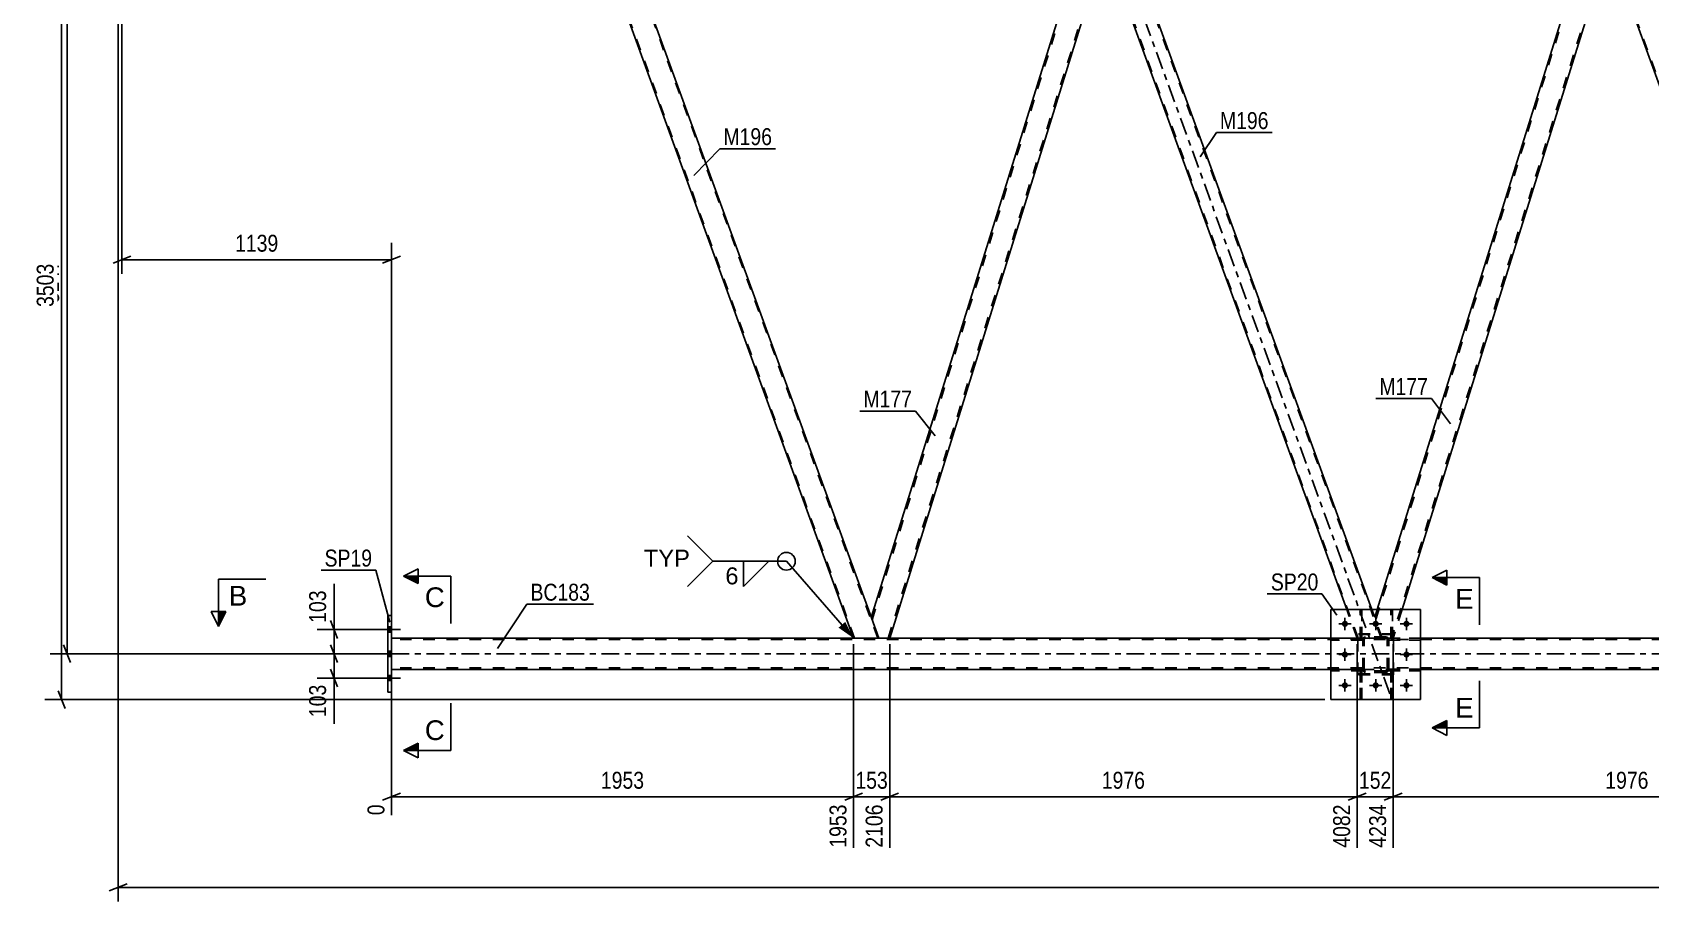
# Model space of a CAD drawing. Header units: millimetres. Extents: x 0 to 1772, y 0 to 560.
# Drawn here: x 1035.1 to 1308.7, y 259 to 406 of the extents above; entities that cross this region are included whole.
import ezdxf

# ---------------------------------------------------------------- set-up
doc = ezdxf.new("R2010")
doc.units = ezdxf.units.MM
doc.linetypes.add('DXK_LINE_DOT2', pattern=[3.9198, 1.9599, -1.9599])
doc.linetypes.add('DXK_LINE_DOT3', pattern=[5.9187, 2.979, -0.9799, 0.9799, -0.9799])
doc.styles.add('Arial', font='ARIAL.TTF', dxfattribs={"height": 0.2})
doc.styles.add('Arial Narrow', font='ARIALN.TTF', dxfattribs={"height": 0.2})

# ---------------------------------------------------------------- blocks, each defined once
blk = doc.blocks.new('Part-814276686-3594 - 3518')
at = {"color": 7, "linetype": 'DXK_LINE_DOT2'}
for p, q in [((1259.99, 303.58), (1254.59, 303.58)), ((1254.59, 303.58), (1254.59, 303.26)), ((1259.99, 303.26), (1254.59, 303.26)), ((1259.39, 303.26), (1259.39, 303.58)), ((1259.99, 303.26), (1259.99, 303.58))]:
    blk.add_line(p, q, dxfattribs=at)
blk = doc.blocks.new('Part-814276686-3625 - 3518')
at = {"color": 7, "linetype": 'DXK_LINE_DOT2'}
for p, q in [((1260.28, 303.78), (1260.47, 303.82)), ((1260.47, 303.82), (1260.28, 303.78)), ((1263.91, 303.82), (1260.47, 303.82)), ((1263.91, 303.82), (1264.09, 303.78)), ((1264.09, 303.78), (1263.91, 303.82)), ((1259.99, 303.34), (1260.02, 303.52)), ((1260.02, 303.52), (1259.99, 303.34)), ((1259.99, 298.3), (1259.99, 303.34)), ((1260.23, 303.34), (1260.25, 303.43)), ((1260.23, 298.3), (1260.23, 303.34)), ((1260.25, 303.43), (1260.3, 303.51)), ((1260.3, 303.51), (1260.38, 303.56)), ((1260.38, 303.56), (1260.47, 303.58)), ((1260.47, 303.58), (1263.91, 303.58)), ((1263.91, 303.58), (1264, 303.56)), ((1264, 303.56), (1264.08, 303.51)), ((1264.08, 303.51), (1264.13, 303.43)), ((1264.13, 303.43), (1264.15, 303.34)), ((1264.15, 298.3), (1264.15, 303.34)), ((1264.35, 303.52), (1264.39, 303.34)), ((1264.39, 303.34), (1264.35, 303.52)), ((1264.39, 298.3), (1264.39, 303.34)), ((1260.02, 298.11), (1259.99, 298.3)), ((1259.99, 298.3), (1260.02, 298.11)), ((1260.25, 298.2), (1260.23, 298.3)), ((1264.15, 298.3), (1264.13, 298.2)), ((1264.39, 298.3), (1264.35, 298.11)), ((1264.35, 298.11), (1264.39, 298.3)), ((1260.3, 298.13), (1260.25, 298.2)), ((1260.47, 297.82), (1260.28, 297.85)), ((1260.28, 297.85), (1260.47, 297.82)), ((1260.38, 298.07), (1260.3, 298.13)), ((1260.47, 298.06), (1260.38, 298.07)), ((1263.91, 298.06), (1260.47, 298.06)), ((1263.91, 297.82), (1260.47, 297.82)), ((1264, 298.07), (1263.91, 298.06)), ((1264.09, 297.85), (1263.91, 297.82)), ((1263.91, 297.82), (1264.09, 297.85)), ((1264.08, 298.13), (1264, 298.07)), ((1264.13, 298.2), (1264.08, 298.13))]:
    blk.add_line(p, q, dxfattribs=at)
at = {"color": 7, "linetype": 'DXK_LINE_DOT3'}
blk.add_line((1262.19, 300.82), (1262.19, 300.82), dxfattribs=at)
at = {"color": 7, "linetype": 'DXK_LINE_DOT2'}
for centre, start, end in [((1260.47, 303.34), 112.5, 157.5), ((1260.47, 303.34), 112.5, 157.5), ((1263.91, 303.34), 22.5, 67.5), ((1263.91, 303.34), 22.5, 67.5), ((1260.47, 298.3), 202.5, 247.5), ((1260.47, 298.3), 202.5, 247.5), ((1263.91, 298.3), 292.5, 337.5), ((1263.91, 298.3), 292.5, 337.5)]:
    blk.add_arc(centre, 0.48, start, end, dxfattribs=at)
blk = doc.blocks.new('Bolt-814276686-3554 - 3518')
at = {"color": 1, "linetype": 'Continuous'}
for p, q in [((1256.99, 307.06), (1256.99, 306.36)), ((1262.19, 307.06), (1262.19, 306.36)), ((1267.39, 307.06), (1267.39, 306.36)), ((1255.95, 306.02), (1256.64, 306.02)), ((1256.99, 304.98), (1256.99, 305.67)), ((1258.03, 306.02), (1257.34, 306.02)), ((1261.15, 306.02), (1261.84, 306.02)), ((1262.19, 304.98), (1262.19, 305.67)), ((1263.23, 306.02), (1262.54, 306.02)), ((1266.35, 306.02), (1267.04, 306.02)), ((1267.39, 304.98), (1267.39, 305.67)), ((1268.43, 306.02), (1267.74, 306.02)), ((1256.99, 301.86), (1256.99, 301.16)), ((1267.39, 301.86), (1267.39, 301.16)), ((1255.95, 300.82), (1256.64, 300.82)), ((1256.99, 299.78), (1256.99, 300.47)), ((1258.03, 300.82), (1257.34, 300.82)), ((1266.35, 300.82), (1267.04, 300.82)), ((1267.39, 299.78), (1267.39, 300.47)), ((1268.43, 300.82), (1267.74, 300.82)), ((1255.95, 295.62), (1256.64, 295.62)), ((1256.99, 296.66), (1256.99, 295.96)), ((1258.03, 295.62), (1257.34, 295.62)), ((1261.15, 295.62), (1261.84, 295.62)), ((1262.19, 296.66), (1262.19, 295.96)), ((1263.23, 295.62), (1262.54, 295.62)), ((1266.35, 295.62), (1267.04, 295.62)), ((1267.39, 296.66), (1267.39, 295.96)), ((1268.43, 295.62), (1267.74, 295.62)), ((1256.99, 294.58), (1256.99, 295.27)), ((1262.19, 294.58), (1262.19, 295.27)), ((1267.39, 294.58), (1267.39, 295.27))]:
    blk.add_line(p, q, dxfattribs=at)
blk = doc.blocks.new('Bolt-814276686-3557 - 3518')
at = {"linetype": 'Continuous'}
for points in [[(1095.79, 304.62), (1095.79, 305.5), (1095.15, 305.5), (1095.15, 304.62)], [(1095.79, 304.62), (1095.79, 305.5), (1095.15, 305.5), (1095.15, 304.62)], [(1095.79, 304.62), (1095.79, 305.5), (1095.15, 305.5), (1095.15, 304.62)], [(1095.79, 300.52), (1095.79, 301.4), (1095.15, 301.4), (1095.15, 300.52)], [(1095.79, 300.52), (1095.79, 301.4), (1095.15, 301.4), (1095.15, 300.52)], [(1095.79, 296.42), (1095.79, 297.3), (1095.15, 297.3), (1095.15, 296.42)], [(1095.79, 296.42), (1095.79, 297.3), (1095.15, 297.3), (1095.15, 296.42)], [(1095.79, 296.42), (1095.79, 297.3), (1095.15, 297.3), (1095.15, 296.42)]]:
    blk.add_hatch(color=1, dxfattribs=at).paths.add_polyline_path(points)
at = {"color": 1, "linetype": 'Continuous'}
for p, q in [((1093.99, 305.06), (1097.31, 305.06)), ((1093.99, 305.06), (1097.31, 305.06)), ((1093.99, 305.06), (1097.31, 305.06)), ((1095.15, 305.5), (1095.79, 305.5)), ((1095.15, 305.5), (1095.79, 305.5)), ((1095.15, 305.5), (1095.79, 305.5)), ((1095.15, 304.62), (1095.79, 304.62)), ((1095.15, 304.62), (1095.79, 304.62)), ((1095.15, 304.62), (1095.79, 304.62)), ((1095.15, 301.4), (1095.79, 301.4)), ((1095.15, 301.4), (1095.79, 301.4)), ((1093.99, 300.96), (1097.31, 300.96)), ((1093.99, 300.96), (1097.31, 300.96)), ((1095.15, 300.52), (1095.79, 300.52)), ((1095.15, 300.52), (1095.79, 300.52)), ((1093.99, 296.86), (1097.31, 296.86)), ((1093.99, 296.86), (1097.31, 296.86)), ((1093.99, 296.86), (1097.31, 296.86)), ((1095.15, 297.3), (1095.79, 297.3)), ((1095.15, 297.3), (1095.79, 297.3)), ((1095.15, 297.3), (1095.79, 297.3)), ((1095.15, 296.42), (1095.79, 296.42)), ((1095.15, 296.42), (1095.79, 296.42)), ((1095.15, 296.42), (1095.79, 296.42))]:
    blk.add_line(p, q, dxfattribs=at)
blk = doc.blocks.new('Part-814276686-3626 - 3518')
at = {"color": 7, "linetype": 'DXK_LINE_DOT2'}
for p, q in [((1254.59, 308.42), (1269.79, 308.42)), ((1254.59, 308.42), (1254.59, 293.22)), ((1269.79, 308.42), (1269.79, 293.22)), ((1254.59, 293.22), (1269.79, 293.22))]:
    blk.add_line(p, q, dxfattribs=at)
blk = doc.blocks.new('Part-814276686-3624 - 3518')
at = {"color": 7, "linetype": 'DXK_LINE_DOT2'}
for p, q in [((1264.74, 303.57), (1264.74, 308.42)), ((1264.74, 308.42), (1265.06, 308.42)), ((1265.06, 308.42), (1265.06, 303.57)), ((1264.74, 304.17), (1265.06, 304.17)), ((1265.06, 303.57), (1264.74, 303.57))]:
    blk.add_line(p, q, dxfattribs=at)
blk = doc.blocks.new('Part-814276686-3577 - 3518')
at = {"color": 2, "linetype": 'Continuous'}
for p, q in [((1259.54, 308.42), (1259.54, 308.42)), ((1259.86, 308.42), (1259.54, 308.42)), ((1259.86, 308.42), (1259.86, 308.42))]:
    blk.add_line(p, q, dxfattribs=at)
at = {"color": 7, "linetype": 'DXK_LINE_DOT2'}
for p, q in [((1259.54, 303.57), (1259.54, 308.42)), ((1259.86, 303.57), (1259.86, 308.42)), ((1259.54, 304.17), (1259.86, 304.17)), ((1259.86, 303.57), (1259.54, 303.57))]:
    blk.add_line(p, q, dxfattribs=at)
blk = doc.blocks.new('Part-814276686-3580 - 3518')
at = {"color": 7, "linetype": 'DXK_LINE_DOT2'}
for p, q in [((1265.06, 298.05), (1264.74, 298.05)), ((1264.74, 298.05), (1264.74, 293.22)), ((1264.74, 297.45), (1265.06, 297.45)), ((1265.06, 293.22), (1265.06, 298.05)), ((1264.74, 293.22), (1265.06, 293.22))]:
    blk.add_line(p, q, dxfattribs=at)
blk = doc.blocks.new('Part-814276686-3635 - 3518')
at = {"color": 7, "linetype": 'DXK_LINE_DOT2'}
for p, q in [((1259.86, 298.05), (1259.54, 298.05)), ((1259.54, 298.05), (1259.54, 293.22)), ((1259.54, 297.45), (1259.86, 297.45)), ((1259.86, 293.22), (1259.86, 298.05)), ((1259.54, 293.22), (1259.86, 293.22))]:
    blk.add_line(p, q, dxfattribs=at)
blk = doc.blocks.new('Part-814276686-3591 - 3518')
at = {"color": 7, "linetype": 'DXK_LINE_DOT2'}
for p, q in [((1259.99, 298.38), (1254.59, 298.38)), ((1254.59, 298.38), (1254.59, 298.06)), ((1259.39, 298.06), (1259.39, 298.38)), ((1259.99, 298.06), (1259.99, 298.38)), ((1259.99, 298.06), (1254.59, 298.06))]:
    blk.add_line(p, q, dxfattribs=at)
blk = doc.blocks.new('Part-814276686-3595 - 3518')
at = {"color": 7, "linetype": 'DXK_LINE_DOT2'}
for p, q in [((1260.28, 303.78), (1260.47, 303.82)), ((1260.47, 303.82), (1260.28, 303.78)), ((1263.91, 303.82), (1260.47, 303.82)), ((1263.91, 303.82), (1264.09, 303.78)), ((1264.09, 303.78), (1263.91, 303.82)), ((1259.99, 303.34), (1260.02, 303.52)), ((1260.02, 303.52), (1259.99, 303.34)), ((1259.99, 298.3), (1259.99, 303.34)), ((1260.23, 303.34), (1260.25, 303.43)), ((1260.23, 298.3), (1260.23, 303.34)), ((1260.25, 303.43), (1260.3, 303.51)), ((1260.3, 303.51), (1260.38, 303.56)), ((1260.38, 303.56), (1260.47, 303.58)), ((1260.47, 303.58), (1263.91, 303.58)), ((1263.91, 303.58), (1264, 303.56)), ((1264, 303.56), (1264.08, 303.51)), ((1264.08, 303.51), (1264.13, 303.43)), ((1264.13, 303.43), (1264.15, 303.34)), ((1264.15, 298.3), (1264.15, 303.34)), ((1264.35, 303.52), (1264.39, 303.34)), ((1264.39, 303.34), (1264.35, 303.52)), ((1264.39, 298.3), (1264.39, 303.34)), ((1260.02, 298.11), (1259.99, 298.3)), ((1259.99, 298.3), (1260.02, 298.11)), ((1260.25, 298.2), (1260.23, 298.3)), ((1264.15, 298.3), (1264.13, 298.2)), ((1264.39, 298.3), (1264.35, 298.11)), ((1264.35, 298.11), (1264.39, 298.3)), ((1260.3, 298.13), (1260.25, 298.2)), ((1260.47, 297.82), (1260.28, 297.85)), ((1260.28, 297.85), (1260.47, 297.82)), ((1260.38, 298.07), (1260.3, 298.13)), ((1260.47, 298.06), (1260.38, 298.07)), ((1263.91, 298.06), (1260.47, 298.06)), ((1263.91, 297.82), (1260.47, 297.82)), ((1264, 298.07), (1263.91, 298.06)), ((1264.09, 297.85), (1263.91, 297.82)), ((1263.91, 297.82), (1264.09, 297.85)), ((1264.08, 298.13), (1264, 298.07)), ((1264.13, 298.2), (1264.08, 298.13))]:
    blk.add_line(p, q, dxfattribs=at)
at = {"color": 7, "linetype": 'DXK_LINE_DOT3'}
blk.add_line((1262.19, 300.82), (1262.19, 300.82), dxfattribs=at)
at = {"color": 7, "linetype": 'DXK_LINE_DOT2'}
for centre, start, end in [((1260.47, 303.34), 112.5, 157.5), ((1260.47, 303.34), 112.5, 157.5), ((1263.91, 303.34), 22.5, 67.5), ((1263.91, 303.34), 22.5, 67.5), ((1260.47, 298.3), 202.5, 247.5), ((1260.47, 298.3), 202.5, 247.5), ((1263.91, 298.3), 292.5, 337.5), ((1263.91, 298.3), 292.5, 337.5)]:
    blk.add_arc(centre, 0.48, start, end, dxfattribs=at)
blk = doc.blocks.new('Part-814276686-3631 - 3518')
at = {"color": 2, "linetype": 'Continuous'}
for p, q in [((1269.79, 308.42), (1254.59, 308.42)), ((1254.59, 293.22), (1254.59, 308.42)), ((1269.79, 293.22), (1269.79, 308.42)), ((1269.79, 293.22), (1254.59, 293.22))]:
    blk.add_line(p, q, dxfattribs=at)
blk = doc.blocks.new('Part-814276686-3644 - 3518')
at = {"color": 2, "linetype": 'Continuous'}
for p, q in [((1264.74, 308.42), (1264.74, 308.42)), ((1265.06, 308.42), (1264.74, 308.42)), ((1265.06, 308.42), (1265.06, 308.42))]:
    blk.add_line(p, q, dxfattribs=at)
at = {"color": 7, "linetype": 'DXK_LINE_DOT2'}
for p, q in [((1264.74, 303.57), (1264.74, 308.42)), ((1265.06, 303.57), (1265.06, 308.42)), ((1264.74, 304.17), (1265.06, 304.17)), ((1265.06, 303.57), (1264.74, 303.57))]:
    blk.add_line(p, q, dxfattribs=at)
blk = doc.blocks.new('Part-814276686-3647 - 3518')
at = {"color": 7, "linetype": 'DXK_LINE_DOT2'}
for p, q in [((1259.99, 298.38), (1254.59, 298.38)), ((1254.59, 298.06), (1254.59, 298.38)), ((1259.39, 298.06), (1259.39, 298.38)), ((1259.99, 298.38), (1259.99, 298.06)), ((1259.99, 298.06), (1254.59, 298.06))]:
    blk.add_line(p, q, dxfattribs=at)
blk = doc.blocks.new('Part-814276686-3650 - 3518')
at = {"color": 7, "linetype": 'DXK_LINE_DOT2'}
for p, q in [((1259.99, 303.58), (1254.59, 303.58)), ((1254.59, 303.26), (1254.59, 303.58)), ((1259.99, 303.26), (1254.59, 303.26)), ((1259.39, 303.26), (1259.39, 303.58)), ((1259.99, 303.58), (1259.99, 303.26))]:
    blk.add_line(p, q, dxfattribs=at)
blk = doc.blocks.new('Part-814276686-3653 - 3518')
at = {"color": 7, "linetype": 'DXK_LINE_DOT2'}
for p, q in [((1264.39, 298.06), (1264.39, 298.38)), ((1264.39, 298.38), (1269.79, 298.38)), ((1264.99, 298.06), (1264.99, 298.38)), ((1269.79, 298.38), (1269.79, 298.06)), ((1269.79, 298.06), (1264.39, 298.06))]:
    blk.add_line(p, q, dxfattribs=at)
blk = doc.blocks.new('Part-814276686-3665 - 3518')
at = {"color": 7, "linetype": 'DXK_LINE_DOT2'}
for p, q in [((1269.79, 298.38), (1264.39, 298.38)), ((1264.39, 298.38), (1264.39, 298.06)), ((1264.99, 298.06), (1264.99, 298.38)), ((1269.79, 298.06), (1269.79, 298.38)), ((1264.39, 298.06), (1269.79, 298.06))]:
    blk.add_line(p, q, dxfattribs=at)
blk = doc.blocks.new('Part-814276686-3668 - 3518')
at = {"color": 7, "linetype": 'DXK_LINE_DOT2'}
for p, q in [((1269.79, 303.58), (1264.39, 303.58)), ((1264.39, 303.58), (1264.39, 303.26)), ((1264.39, 303.26), (1269.79, 303.26)), ((1264.99, 303.26), (1264.99, 303.58)), ((1269.79, 303.26), (1269.79, 303.58))]:
    blk.add_line(p, q, dxfattribs=at)
blk = doc.blocks.new('Part-814276686-3674 - 3518')
at = {"color": 7, "linetype": 'DXK_LINE_DOT2'}
for p, q in [((1264.39, 303.26), (1264.39, 303.58)), ((1264.39, 303.58), (1269.79, 303.58)), ((1269.79, 303.26), (1264.39, 303.26)), ((1264.99, 303.26), (1264.99, 303.58)), ((1269.79, 303.58), (1269.79, 303.26))]:
    blk.add_line(p, q, dxfattribs=at)
blk = doc.blocks.new('Part-814276686-3679 - 3518')
at = {"color": 7, "linetype": 'DXK_LINE_DOT2'}
for p, q in [((1259.54, 303.57), (1259.54, 308.42)), ((1259.54, 308.42), (1259.86, 308.42)), ((1259.86, 308.42), (1259.86, 303.57)), ((1259.54, 304.17), (1259.86, 304.17)), ((1259.86, 303.57), (1259.54, 303.57))]:
    blk.add_line(p, q, dxfattribs=at)
blk = doc.blocks.new('Part-814276686-3685 - 3518')
at = {"color": 7, "linetype": 'DXK_LINE_DOT2'}
for p, q in [((1259.54, 293.22), (1259.54, 298.05)), ((1259.54, 298.05), (1259.86, 298.05)), ((1259.54, 297.45), (1259.86, 297.45)), ((1259.86, 298.05), (1259.86, 293.22)), ((1259.86, 293.22), (1259.54, 293.22))]:
    blk.add_line(p, q, dxfattribs=at)
blk = doc.blocks.new('Part-814276686-3715 - 3518')
at = {"color": 7, "linetype": 'DXK_LINE_DOT2'}
for p, q in [((1129.79, 424.82), (1129.82, 424.82)), ((1133.84, 424.82), (1129.79, 424.82)), ((1129.79, 424.82), (1129.94, 424.42)), ((1174.08, 303.6), (1129.96, 424.82)), ((1178, 303.6), (1133.88, 424.82)), ((1178.17, 303.6), (1176.93, 307.02)), ((1178.17, 303.6), (1173.91, 303.6))]:
    blk.add_line(p, q, dxfattribs=at)
at = {"color": 2, "linetype": 'Continuous'}
for p, q in [((1173.91, 303.6), (1129.94, 424.42)), ((1133.84, 424.82), (1133.81, 424.82)), ((1134.05, 424.82), (1133.84, 424.82)), ((1176.93, 307.02), (1134.05, 424.82))]:
    blk.add_line(p, q, dxfattribs=at)
blk = doc.blocks.new('Part-814276686-3716 - 3518')
at = {"color": 7, "linetype": 'DXK_LINE_DOT2'}
for p, q in [((1265.19, 304.22), (1259.19, 304.22)), ((1259.19, 297.42), (1259.19, 304.22)), ((1265.19, 297.42), (1265.19, 304.22)), ((1265.19, 297.42), (1259.19, 297.42))]:
    blk.add_line(p, q, dxfattribs=at)
blk = doc.blocks.new('Part-814276686-3747 - 3518')
at = {"color": 2, "linetype": 'Continuous'}
for p, q in [((1095.15, 294.46), (1095.15, 307.46)), ((1095.15, 307.46), (1095.79, 307.46)), ((1095.79, 307.46), (1095.79, 294.46)), ((1095.79, 294.46), (1095.15, 294.46))]:
    blk.add_line(p, q, dxfattribs=at)
blk = doc.blocks.new('Part-814276686-3765 - 3518')
at = {"color": 2, "linetype": 'Continuous'}
for p, q in [((1176.91, 307.07), (1213.61, 424.82)), ((1214.93, 424.82), (1213.61, 424.82)), ((1216.46, 420.62), (1214.93, 424.82)), ((1180.02, 303.6), (1216.47, 420.57)), ((1178.17, 303.6), (1176.93, 307.02))]:
    blk.add_line(p, q, dxfattribs=at)
at = {"color": 7, "linetype": 'DXK_LINE_DOT2'}
for p, q in [((1177.04, 306.7), (1213.86, 424.82)), ((1179.76, 303.6), (1216.34, 420.94)), ((1216.47, 420.57), (1216.46, 420.62)), ((1216.47, 420.57), (1216.46, 420.62)), ((1176.93, 307.02), (1176.91, 307.07)), ((1178.17, 303.6), (1180.02, 303.6))]:
    blk.add_line(p, q, dxfattribs=at)
blk = doc.blocks.new('Part-814276686-3770 - 3518')
at = {"color": 7, "linetype": 'DXK_LINE_DOT3'}
blk.add_line((1264.6, 294.2), (1213.64, 434.22), dxfattribs=at)
at = {"color": 2, "linetype": 'Continuous'}
for p, q in [((1219.18, 424.82), (1214.93, 424.82)), ((1261.55, 308.42), (1219.18, 424.82)), ((1257.3, 308.42), (1216.46, 420.62))]:
    blk.add_line(p, q, dxfattribs=at)
at = {"color": 7, "linetype": 'DXK_LINE_DOT2'}
for p, q in [((1214.93, 424.82), (1216.46, 420.62)), ((1259.22, 303.6), (1215.1, 424.82)), ((1263.13, 303.6), (1219.01, 424.82)), ((1259.05, 303.6), (1257.3, 308.42)), ((1263.3, 303.6), (1261.55, 308.42)), ((1263.3, 303.6), (1259.05, 303.6))]:
    blk.add_line(p, q, dxfattribs=at)
blk = doc.blocks.new('Part-814276686-3775 - 3518')
at = {"color": 7, "linetype": 'DXK_LINE_DOT2'}
for p, q in [((1299, 424.82), (1262.18, 306.7)), ((1301.47, 420.94), (1264.9, 303.6)), ((1301.61, 420.57), (1301.59, 420.62)), ((1301.61, 420.57), (1301.59, 420.62)), ((1262.46, 308.42), (1262.04, 307.07)), ((1263.3, 303.6), (1262.04, 307.07)), ((1266.65, 308.42), (1265.15, 303.6)), ((1265.15, 303.6), (1263.3, 303.6))]:
    blk.add_line(p, q, dxfattribs=at)
at = {"color": 2, "linetype": 'Continuous'}
for p, q in [((1298.74, 424.82), (1262.46, 308.42)), ((1300.06, 424.82), (1298.74, 424.82)), ((1301.59, 420.62), (1300.06, 424.82)), ((1301.61, 420.57), (1266.65, 308.42))]:
    blk.add_line(p, q, dxfattribs=at)
blk = doc.blocks.new('Bolt-814276686-3776 - 3518')
at = {"linetype": 'Continuous'}
for points in [[(1257.51, 306.02, -1), (1256.47, 306.02, -1)], [(1262.71, 306.02, -1), (1261.67, 306.02, -1)], [(1267.91, 306.02, -1), (1266.87, 306.02, -1)], [(1257.51, 300.82, -1), (1256.47, 300.82, -1)], [(1267.91, 300.82, -1), (1266.87, 300.82, -1)], [(1257.51, 295.62, -1), (1256.47, 295.62, -1)], [(1262.71, 295.62, -1), (1261.67, 295.62, -1)], [(1267.91, 295.62, -1), (1266.87, 295.62, -1)]]:
    blk.add_hatch(color=1, dxfattribs=at).paths.add_polyline_path(points)
at = {"color": 1, "linetype": 'Continuous'}
for p, q in [((1256.99, 307.06), (1256.99, 304.98)), ((1262.19, 307.06), (1262.19, 304.98)), ((1267.39, 307.06), (1267.39, 304.98)), ((1258.03, 306.02), (1255.95, 306.02)), ((1263.23, 306.02), (1261.15, 306.02)), ((1268.43, 306.02), (1266.35, 306.02)), ((1256.99, 301.86), (1256.99, 299.78)), ((1267.39, 301.86), (1267.39, 299.78)), ((1258.03, 300.82), (1255.95, 300.82)), ((1268.43, 300.82), (1266.35, 300.82)), ((1258.03, 295.62), (1255.95, 295.62)), ((1256.99, 296.66), (1256.99, 294.58)), ((1263.23, 295.62), (1261.15, 295.62)), ((1262.19, 296.66), (1262.19, 294.58)), ((1268.43, 295.62), (1266.35, 295.62)), ((1267.39, 296.66), (1267.39, 294.58))]:
    blk.add_line(p, q, dxfattribs=at)
blk = doc.blocks.new('Part-814276686-3777 - 3518')
at = {"color": 7, "linetype": 'DXK_LINE_DOT2'}
for p, q in [((1265.19, 304.35), (1259.19, 304.35)), ((1259.19, 297.55), (1259.19, 304.35)), ((1265.19, 297.55), (1265.19, 304.35)), ((1265.19, 297.55), (1259.19, 297.55))]:
    blk.add_line(p, q, dxfattribs=at)
blk = doc.blocks.new('Part-814276686-3786 - 3518')
at = {"color": 2, "linetype": 'Continuous'}
for p, q in [((1254.59, 303.6), (1095.79, 303.6)), ((1424.86, 303.6), (1269.79, 303.6)), ((1254.59, 298.32), (1095.79, 298.32)), ((1424.86, 298.32), (1269.79, 298.32))]:
    blk.add_line(p, q, dxfattribs=at)
at = {"color": 7, "linetype": 'DXK_LINE_DOT2'}
for p, q in [((1095.79, 298.32), (1095.79, 303.6)), ((1718.52, 303.36), (1095.79, 303.36)), ((1269.79, 303.6), (1254.59, 303.6)), ((1718.52, 298.56), (1095.79, 298.56)), ((1269.79, 298.32), (1254.59, 298.32))]:
    blk.add_line(p, q, dxfattribs=at)
at = {"color": 7, "linetype": 'DXK_LINE_DOT3'}
blk.add_line((1095.79, 300.96), (1718.52, 300.96), dxfattribs=at)
blk = doc.blocks.new('Part-814276686-3791 - 3518')
at = {"color": 2, "linetype": 'Continuous'}
for p, q in [((1304.32, 424.82), (1300.06, 424.82)), ((1347.19, 307.02), (1304.32, 424.82)), ((1344.18, 303.6), (1301.59, 420.62))]:
    blk.add_line(p, q, dxfattribs=at)
at = {"color": 7, "linetype": 'DXK_LINE_DOT2'}
for p, q in [((1300.06, 424.82), (1301.59, 420.62)), ((1344.35, 303.6), (1300.23, 424.82)), ((1348.27, 303.6), (1304.15, 424.82)), ((1348.44, 303.6), (1347.19, 307.02)), ((1344.18, 303.6), (1348.44, 303.6))]:
    blk.add_line(p, q, dxfattribs=at)
blk = doc.blocks.new('Part-814276686-3821 - 3518')
at = {"color": 7, "linetype": 'DXK_LINE_DOT2'}
for p, q in [((1264.74, 293.22), (1264.74, 298.05)), ((1264.74, 298.05), (1265.06, 298.05)), ((1264.74, 297.45), (1265.06, 297.45)), ((1265.06, 298.05), (1265.06, 293.22)), ((1265.06, 293.22), (1264.74, 293.22))]:
    blk.add_line(p, q, dxfattribs=at)
blk = doc.blocks.new('StraightDimension-814276686-4226 - 3518')
at = {"color": 7, "linetype": 'Continuous'}
for p, q in [((1050.21, 423.82), (1050.21, 365.2)), ((1095.79, 304.6), (1095.79, 370.45)), ((1051.71, 368.2), (1048.71, 367)), ((1050.21, 367.6), (1095.79, 367.6)), ((1094.29, 367), (1097.29, 368.2))]:
    blk.add_line(p, q, dxfattribs=at)
at = {"color": 0}
blk.add_wipeout([(1077.25, 368.35), (1077.25, 372.55), (1068.74, 372.55), (1068.74, 368.35)], dxfattribs=at)
at = {"color": 3, "style": 'Arial Narrow'}
blk.add_text('1139', height=2.863, dxfattribs=at).set_placement((1069.34, 368.95))
blk = doc.blocks.new('StraightDimension-814276686-4807 - 3518')
at = {"color": 7, "linetype": 'Continuous'}
for p, q in [((1041.53, 425.32), (1040.33, 428.32)), ((1048.57, 426.82), (1038.08, 426.82)), ((1040.93, 300.96), (1040.93, 426.82)), ((1040.33, 302.46), (1041.53, 299.46)), ((1094.15, 300.96), (1038.08, 300.96))]:
    blk.add_line(p, q, dxfattribs=at)
at = {"color": 0}
blk.add_wipeout([(1040.18, 368.15), (1035.98, 368.15), (1035.98, 359.63), (1040.18, 359.63)], dxfattribs=at)
at = {"color": 3, "style": 'Arial Narrow'}
blk.add_text('3147', height=2.863, rotation=90.0002, dxfattribs=at).set_placement((1039.58, 360.23))
blk = doc.blocks.new('StraightDimension-814276686-4558 - 3518')
at = {"color": 7, "linetype": 'Continuous'}
for p, q in [((1173.91, 302.6), (1173.91, 268.17)), ((1180.02, 302.6), (1180.02, 268.17)), ((1172.41, 276.19), (1175.41, 277.39)), ((1173.91, 276.79), (1180.02, 276.79)), ((1181.52, 277.39), (1178.52, 276.19))]:
    blk.add_line(p, q, dxfattribs=at)
at = {"color": 0}
blk.add_wipeout([(1180.31, 277.54), (1180.31, 281.74), (1173.62, 281.74), (1173.62, 277.54)], dxfattribs=at)
at = {"color": 0, "linetype": 'Continuous'}
blk.add_wipeout([(1179.42, 276.09), (1175.22, 276.09), (1175.22, 267.57), (1179.42, 267.57)], dxfattribs=at)
at = {"color": 3, "style": 'Arial Narrow'}
blk.add_text('153', height=2.863, dxfattribs=at).set_placement((1174.22, 278.14))
at = {"color": 3, "linetype": 'Continuous', "style": 'Arial Narrow'}
blk.add_text('2106', height=2.863, rotation=90.0002, dxfattribs=at).set_placement((1178.82, 268.17))
blk = doc.blocks.new('StraightDimension-814276686-4782 - 3518')
at = {"color": 7, "linetype": 'Continuous'}
for p, q in [((1259.06, 302.58), (1259.06, 268.17)), ((1265.15, 302.6), (1265.15, 268.17)), ((1257.56, 276.19), (1260.56, 277.39)), ((1259.06, 276.79), (1265.15, 276.79)), ((1266.65, 277.39), (1263.65, 276.19))]:
    blk.add_line(p, q, dxfattribs=at)
at = {"color": 0}
blk.add_wipeout([(1265.45, 277.54), (1265.45, 281.74), (1258.76, 281.74), (1258.76, 277.54)], dxfattribs=at)
at = {"color": 0, "linetype": 'Continuous'}
blk.add_wipeout([(1264.55, 276.09), (1260.35, 276.09), (1260.35, 267.57), (1264.55, 267.57)], dxfattribs=at)
at = {"color": 3, "style": 'Arial Narrow'}
blk.add_text('152', height=2.863, dxfattribs=at).set_placement((1259.36, 278.14))
at = {"color": 3, "linetype": 'Continuous', "style": 'Arial Narrow'}
blk.add_text('4234', height=2.863, rotation=90.0002, dxfattribs=at).set_placement((1263.95, 268.17))
blk = doc.blocks.new('StraightDimension-814276686-4522 - 3518')
at = {"color": 7, "linetype": 'Continuous'}
for p, q in [((1049.57, 419.32), (1049.57, 259.05)), ((1051.07, 262.05), (1048.07, 260.85)), ((1049.57, 261.45), (1737.38, 261.45))]:
    blk.add_line(p, q, dxfattribs=at)
blk = doc.blocks.new('StraightDimension-814276686-4189 - 3518')
at = {"color": 7, "linetype": 'Continuous'}
for p, q in [((1085.47, 302.46), (1086.67, 299.46)), ((1094.15, 300.96), (1083.22, 300.96)), ((1086.67, 295.36), (1085.47, 298.36)), ((1086.07, 296.86), (1086.07, 300.96)), ((1094.15, 296.86), (1083.22, 296.86))]:
    blk.add_line(p, q, dxfattribs=at)
at = {"color": 0}
blk.add_wipeout([(1085.32, 296.34), (1081.12, 296.34), (1081.12, 289.65), (1085.32, 289.65)], dxfattribs=at)
at = {"color": 7, "linetype": 'Continuous'}
blk.add_line((1086.07, 296.86), (1086.07, 289.13), dxfattribs=at)
blk.add_line((1086.07, 296.86), (1086.07, 289.13), dxfattribs=at)
at = {"color": 3, "style": 'Arial Narrow'}
blk.add_text('103', height=2.863, rotation=90.0002, dxfattribs=at).set_placement((1084.72, 290.25))
blk = doc.blocks.new('StraightDimension-814276686-4181 - 3518')
at = {"color": 7, "linetype": 'Continuous'}
for p, q in [((1085.47, 306.56), (1086.67, 303.56)), ((1094.15, 305.06), (1083.22, 305.06)), ((1086.07, 300.96), (1086.07, 305.06)), ((1086.67, 299.46), (1085.47, 302.46)), ((1094.15, 300.96), (1083.22, 300.96))]:
    blk.add_line(p, q, dxfattribs=at)
at = {"color": 0}
blk.add_wipeout([(1085.32, 312.27), (1081.12, 312.27), (1081.12, 305.59), (1085.32, 305.59)], dxfattribs=at)
at = {"color": 7, "linetype": 'Continuous'}
blk.add_line((1086.07, 305.06), (1086.07, 312.79), dxfattribs=at)
blk.add_line((1086.07, 305.06), (1086.07, 312.79), dxfattribs=at)
at = {"color": 3, "style": 'Arial Narrow'}
blk.add_text('103', height=2.863, rotation=90.0002, dxfattribs=at).set_placement((1084.72, 306.19))
blk = doc.blocks.new('StraightDimension-814276686-4812 - 3518')
at = {"color": 7, "linetype": 'Continuous'}
for p, q in [((1048.57, 433.32), (1037.16, 433.32)), ((1040.61, 431.82), (1039.41, 434.82)), ((1040.01, 293.22), (1040.01, 433.32)), ((1253.59, 293.22), (1037.16, 293.22)), ((1039.41, 294.72), (1040.61, 291.72))]:
    blk.add_line(p, q, dxfattribs=at)
at = {"color": 0}
blk.add_wipeout([(1039.26, 367.52), (1035.06, 367.52), (1035.06, 359.01), (1039.26, 359.01)], dxfattribs=at)
at = {"color": 3, "style": 'Arial Narrow'}
blk.add_text('3503', height=2.863, rotation=90.0002, dxfattribs=at).set_placement((1038.66, 359.61))
blk = doc.blocks.new('StraightDimension-814276686-4533 - 3518')
at = {"color": 7, "linetype": 'Continuous'}
for p, q in [((1180.02, 302.6), (1180.02, 268.17)), ((1259.06, 302.58), (1259.06, 268.17)), ((1181.52, 277.39), (1178.52, 276.19)), ((1180.02, 276.79), (1259.06, 276.79)), ((1257.56, 276.19), (1260.56, 277.39))]:
    blk.add_line(p, q, dxfattribs=at)
at = {"color": 0}
blk.add_wipeout([(1223.79, 277.54), (1223.79, 281.74), (1215.28, 281.74), (1215.28, 277.54)], dxfattribs=at)
at = {"color": 0, "linetype": 'Continuous'}
blk.add_wipeout([(1258.46, 276.09), (1254.26, 276.09), (1254.26, 267.57), (1258.46, 267.57)], dxfattribs=at)
at = {"color": 3, "style": 'Arial Narrow'}
blk.add_text('1976', height=2.863, dxfattribs=at).set_placement((1215.88, 278.14))
at = {"color": 3, "linetype": 'Continuous', "style": 'Arial Narrow'}
blk.add_text('4082', height=2.863, rotation=90.0002, dxfattribs=at).set_placement((1257.86, 268.17))
blk = doc.blocks.new('StraightDimension-814276686-4577 - 3518')
at = {"color": 7, "linetype": 'Continuous'}
for p, q in [((1173.91, 302.6), (1173.91, 268.17)), ((1095.79, 297.32), (1095.79, 273.66)), ((1097.29, 277.39), (1094.29, 276.19)), ((1095.79, 276.79), (1173.91, 276.79)), ((1172.41, 276.19), (1175.41, 277.39))]:
    blk.add_line(p, q, dxfattribs=at)
at = {"color": 0}
blk.add_wipeout([(1139.11, 277.54), (1139.11, 281.74), (1130.59, 281.74), (1130.59, 277.54)], dxfattribs=at)
at = {"color": 0, "linetype": 'Continuous'}
for points in [[(1095.19, 276.09), (1090.99, 276.09), (1090.99, 273.06), (1095.19, 273.06)], [(1173.31, 276.09), (1169.11, 276.09), (1169.11, 267.57), (1173.31, 267.57)]]:
    blk.add_wipeout(points, dxfattribs=at)
at = {"color": 3, "style": 'Arial Narrow'}
blk.add_text('1953', height=2.863, dxfattribs=at).set_placement((1131.19, 278.14))
at = {"color": 3, "linetype": 'Continuous', "style": 'Arial Narrow'}
for s, height, p in [('0', 2.86, (1094.59, 273.66)), ('1953', 2.863, (1172.71, 268.17))]:
    blk.add_text(s, height=height, rotation=90.0002, dxfattribs=at).set_placement(p)
blk = doc.blocks.new('StraightDimension-814276686-4763 - 3518')
at = {"color": 7, "linetype": 'Continuous'}
for p, q in [((1265.15, 302.6), (1265.15, 268.17)), ((1344.18, 302.6), (1344.18, 268.17)), ((1266.65, 277.39), (1263.65, 276.19)), ((1265.15, 276.79), (1344.18, 276.79)), ((1342.68, 276.19), (1345.68, 277.39))]:
    blk.add_line(p, q, dxfattribs=at)
at = {"color": 0}
blk.add_wipeout([(1308.92, 277.54), (1308.92, 281.74), (1300.41, 281.74), (1300.41, 277.54)], dxfattribs=at)
at = {"color": 0, "linetype": 'Continuous'}
blk.add_wipeout([(1343.58, 276.09), (1339.38, 276.09), (1339.38, 267.57), (1343.58, 267.57)], dxfattribs=at)
at = {"color": 3, "style": 'Arial Narrow'}
blk.add_text('1976', height=2.863, dxfattribs=at).set_placement((1301.01, 278.14))
at = {"color": 3, "linetype": 'Continuous', "style": 'Arial Narrow'}
blk.add_text('6210', height=2.863, rotation=90.0002, dxfattribs=at).set_placement((1342.98, 268.17))
blk = doc.blocks.new('Mark-814276686-3627 - 3518')
at = {"color": 0}
blk.add_wipeout([(1252.51, 311.67), (1252.51, 314.67), (1244.47, 314.67), (1244.47, 311.67)], dxfattribs=at)
blk.add_wipeout([(1252.51, 311.67), (1252.51, 314.67), (1244.47, 314.67), (1244.47, 311.67)], dxfattribs=at)
at = {"color": 30, "linetype": 'Continuous'}
for p in [(1243.87, 311.07), (1255.64, 307.49)]:
    blk.add_line(p, (1253.11, 311.07), dxfattribs=at)
at = {"color": 3, "style": 'Arial Narrow'}
blk.add_text('SP20', height=2.863, dxfattribs=at).set_placement((1244.47, 311.67))
blk = doc.blocks.new('Mark-814276686-3711 - 3518')
at = {"color": 0}
blk.add_wipeout([(1160.13, 386.97), (1160.13, 389.97), (1151.91, 389.97), (1151.91, 386.97)], dxfattribs=at)
blk.add_wipeout([(1160.13, 386.97), (1160.13, 389.97), (1151.91, 389.97), (1151.91, 386.97)], dxfattribs=at)
at = {"color": 30, "linetype": 'Continuous'}
for p, q in [((1146.89, 381.84), (1151.31, 386.37)), ((1151.31, 386.37), (1160.73, 386.37))]:
    blk.add_line(p, q, dxfattribs=at)
at = {"color": 3, "style": 'Arial Narrow'}
blk.add_text('M196', height=2.863, dxfattribs=at).set_placement((1151.91, 386.97))
blk = doc.blocks.new('Mark-814276686-3743 - 3518')
at = {"color": 0}
blk.add_wipeout([(1092.51, 315.71), (1092.51, 318.71), (1084.47, 318.71), (1084.47, 315.71)], dxfattribs=at)
blk.add_wipeout([(1092.51, 315.71), (1092.51, 318.71), (1084.47, 318.71), (1084.47, 315.71)], dxfattribs=at)
at = {"color": 30, "linetype": 'Continuous'}
for p in [(1083.87, 315.11), (1095.5, 306.33)]:
    blk.add_line(p, (1093.11, 315.11), dxfattribs=at)
at = {"color": 3, "style": 'Arial Narrow'}
blk.add_text('SP19', height=2.863, dxfattribs=at).set_placement((1084.47, 315.71))
blk = doc.blocks.new('Mark-814276686-3761 - 3518')
at = {"color": 0}
blk.add_wipeout([(1183.8, 342.61), (1183.8, 345.61), (1175.58, 345.61), (1175.58, 342.61)], dxfattribs=at)
blk.add_wipeout([(1183.8, 342.61), (1183.8, 345.61), (1175.58, 345.61), (1175.58, 342.61)], dxfattribs=at)
at = {"color": 30, "linetype": 'Continuous'}
for p in [(1174.98, 342.01), (1187.7, 337.82)]:
    blk.add_line(p, (1184.4, 342.01), dxfattribs=at)
at = {"color": 3, "style": 'Arial Narrow'}
blk.add_text('M177', height=2.863, dxfattribs=at).set_placement((1175.58, 342.61))
blk = doc.blocks.new('Mark-814276686-3766 - 3518')
at = {"color": 0}
blk.add_wipeout([(1244.08, 389.69), (1244.08, 392.69), (1235.86, 392.69), (1235.86, 389.69)], dxfattribs=at)
blk.add_wipeout([(1244.08, 389.69), (1244.08, 392.69), (1235.86, 392.69), (1235.86, 389.69)], dxfattribs=at)
at = {"color": 30, "linetype": 'Continuous'}
for p, q in [((1232.49, 385.01), (1235.26, 389.09)), ((1235.26, 389.09), (1244.68, 389.09))]:
    blk.add_line(p, q, dxfattribs=at)
at = {"color": 3, "style": 'Arial Narrow'}
blk.add_text('M196', height=2.863, dxfattribs=at).set_placement((1235.86, 389.69))
blk = doc.blocks.new('Mark-814276686-3771 - 3518')
at = {"color": 0}
blk.add_wipeout([(1271.03, 344.71), (1271.03, 347.71), (1262.81, 347.71), (1262.81, 344.71)], dxfattribs=at)
blk.add_wipeout([(1271.03, 344.71), (1271.03, 347.71), (1262.81, 347.71), (1262.81, 344.71)], dxfattribs=at)
at = {"color": 30, "linetype": 'Continuous'}
for p in [(1262.21, 344.11), (1274.84, 339.83)]:
    blk.add_line(p, (1271.63, 344.11), dxfattribs=at)
at = {"color": 3, "style": 'Arial Narrow'}
blk.add_text('M177', height=2.863, dxfattribs=at).set_placement((1262.81, 344.71))
blk = doc.blocks.new('Mark-814276686-3782 - 3518')
at = {"color": 0}
blk.add_wipeout([(1129.34, 309.94), (1129.34, 312.94), (1119.29, 312.94), (1119.29, 309.94)], dxfattribs=at)
blk.add_wipeout([(1129.34, 309.94), (1129.34, 312.94), (1119.29, 312.94), (1119.29, 309.94)], dxfattribs=at)
at = {"color": 30, "linetype": 'Continuous'}
for p, q in [((1113.69, 301.88), (1118.69, 309.34)), ((1118.69, 309.34), (1129.94, 309.34))]:
    blk.add_line(p, q, dxfattribs=at)
at = {"color": 3, "style": 'Arial Narrow'}
blk.add_text('BC183', height=2.863, dxfattribs=at).set_placement((1119.29, 309.94))
blk = doc.blocks.new('SectionMark-814276686-4994 - 3518')
at = {"color": 6, "linetype": 'Continuous'}
for p, q in [((1097.79, 314.1), (1100.29, 315.35)), ((1105.79, 314.1), (1097.79, 314.1)), ((1105.79, 284.62), (1097.79, 284.62)), ((1100.29, 283.37), (1097.79, 284.62))]:
    blk.add_line(p, q, dxfattribs=at)
at = {"color": 0, "linetype": 'Continuous'}
for points in [[(1104.79, 308.85), (1104.79, 312.35), (1101.42, 312.35), (1101.42, 308.85)], [(1104.79, 286.37), (1104.79, 289.87), (1101.42, 289.87), (1101.42, 286.37)]]:
    blk.add_wipeout(points, dxfattribs=at)
at = {"linetype": 'Continuous'}
for points in [[(1100.29, 314.1), (1100.29, 312.85), (1097.79, 314.1)], [(1100.29, 285.87), (1100.29, 284.62), (1097.79, 284.62)]]:
    blk.add_hatch(color=6, dxfattribs=at).paths.add_polyline_path(points)
at = {"color": 6, "linetype": 'Continuous'}
for p, q in [((1100.29, 312.85), (1100.29, 315.35)), ((1097.79, 314.1), (1100.29, 312.85)), ((1105.79, 314.1), (1105.79, 306.1)), ((1105.79, 284.62), (1105.79, 292.62)), ((1097.79, 284.62), (1100.29, 285.87)), ((1100.29, 285.87), (1100.29, 283.37))]:
    blk.add_line(p, q, dxfattribs=at)
at = {"color": 3, "linetype": 'Continuous', "style": 'Arial'}
for p in [(1101.42, 308.85), (1101.42, 286.37)]:
    blk.add_text('C', height=3.34, dxfattribs=at).set_placement(p)
blk = doc.blocks.new('WeldMark-814276686-5008 - 3518')
at = {"linetype": 'Continuous'}
blk.add_hatch(color=30, dxfattribs=at).paths.add_polyline_path([(1172.5, 306.35), (1173.91, 303.6), (1171.37, 305.37)])
at = {"color": 3, "linetype": 'Continuous'}
for q in [(1145.84, 320.89), (1145.84, 312.31)]:
    blk.add_line((1150.13, 316.6), q, dxfattribs=at)
at = {"color": 30, "linetype": 'Continuous'}
blk.add_line((1173.91, 303.6), (1162.55, 316.6), dxfattribs=at)
at = {"color": 3, "linetype": 'Continuous'}
for start, end in [(90, 270), (270, 90)]:
    blk.add_arc((1162.55, 316.6), 1.5, start, end, dxfattribs=at)
at = {"color": 0}
blk.add_wipeout([(1154.65, 312.5), (1154.65, 315.9), (1152.03, 315.9), (1152.03, 312.5)], dxfattribs=at)
at = {"color": 30, "linetype": 'Continuous'}
blk.add_line((1150.13, 316.6), (1162.55, 316.6), dxfattribs=at)
at = {"color": 3, "linetype": 'Continuous'}
for p, q in [((1155.31, 316.6), (1159.59, 316.6)), ((1159.59, 316.6), (1155.31, 312.31)), ((1155.31, 312.31), (1155.31, 316.6))]:
    blk.add_line(p, q, dxfattribs=at)
at = {"color": 3, "style": 'Arial'}
blk.add_text('6', height=2.87, dxfattribs=at).set_placement((1152.23, 312.7))
at = {"color": 0, "linetype": 'Continuous'}
blk.add_wipeout([(1146.23, 315.7), (1146.23, 318.7), (1138.45, 318.7), (1138.45, 315.7)], dxfattribs=at)
blk.add_wipeout([(1146.23, 315.7), (1146.23, 318.7), (1138.45, 318.7), (1138.45, 315.7)], dxfattribs=at)
at = {"color": 3, "linetype": 'Continuous', "style": 'Arial'}
blk.add_text('TYP', height=2.865, dxfattribs=at).set_placement((1138.45, 315.7))
blk = doc.blocks.new('SectionMark-814276686-4996 - 3518')
at = {"color": 6, "linetype": 'Continuous'}
for p, q in [((1066.54, 313.6), (1066.54, 305.6)), ((1066.54, 305.6), (1065.29, 308.1))]:
    blk.add_line(p, q, dxfattribs=at)
at = {"color": 0, "linetype": 'Continuous'}
blk.add_wipeout([(1071.4, 309.1), (1071.4, 312.6), (1068.29, 312.6), (1068.29, 309.1)], dxfattribs=at)
at = {"linetype": 'Continuous'}
blk.add_hatch(color=6, dxfattribs=at).paths.add_polyline_path([(1066.54, 308.1), (1067.79, 308.1), (1066.54, 305.6)])
at = {"color": 6, "linetype": 'Continuous'}
for p, q in [((1066.54, 313.6), (1074.54, 313.6)), ((1067.79, 308.1), (1065.29, 308.1)), ((1066.54, 305.6), (1067.79, 308.1))]:
    blk.add_line(p, q, dxfattribs=at)
at = {"color": 3, "linetype": 'Continuous', "style": 'Arial'}
blk.add_text('B', height=3.34, dxfattribs=at).set_placement((1068.29, 309.1))
blk = doc.blocks.new('SectionMark-814276686-5002 - 3518')
at = {"linetype": 'Continuous'}
for points in [[(1274.24, 313.83), (1274.24, 312.58), (1271.74, 313.83)], [(1274.24, 289.66), (1274.24, 288.41), (1271.74, 288.41)]]:
    blk.add_hatch(color=6, dxfattribs=at).paths.add_polyline_path(points)
at = {"color": 6, "linetype": 'Continuous'}
for p, q in [((1271.74, 313.83), (1274.24, 315.08)), ((1274.24, 312.58), (1274.24, 315.08)), ((1279.74, 313.83), (1271.74, 313.83)), ((1271.74, 313.83), (1274.24, 312.58)), ((1271.74, 288.41), (1274.24, 289.66)), ((1279.74, 288.41), (1271.74, 288.41)), ((1274.24, 287.16), (1271.74, 288.41)), ((1274.24, 289.66), (1274.24, 287.16))]:
    blk.add_line(p, q, dxfattribs=at)
at = {"color": 0, "linetype": 'Continuous'}
for points in [[(1278.74, 308.58), (1278.74, 312.08), (1275.63, 312.08), (1275.63, 308.58)], [(1278.74, 290.16), (1278.74, 293.66), (1275.63, 293.66), (1275.63, 290.16)]]:
    blk.add_wipeout(points, dxfattribs=at)
at = {"color": 6, "linetype": 'Continuous'}
for p, q in [((1279.74, 313.83), (1279.74, 305.83)), ((1279.74, 288.41), (1279.74, 296.41))]:
    blk.add_line(p, q, dxfattribs=at)
at = {"color": 3, "linetype": 'Continuous', "style": 'Arial'}
for p in [(1275.63, 308.58), (1275.63, 290.16)]:
    blk.add_text('E', height=3.34, dxfattribs=at).set_placement(p)

msp = doc.modelspace()

# ---------------------------------------------------------------- block references
for name in ['Part-814276686-3770 - 3518', 'Part-814276686-3715 - 3518', 'Part-814276686-3765 - 3518', 'Part-814276686-3775 - 3518', 'Part-814276686-3791 - 3518', 'Part-814276686-3747 - 3518', 'Part-814276686-3626 - 3518', 'Part-814276686-3631 - 3518', 'Bolt-814276686-3554 - 3518', 'Bolt-814276686-3776 - 3518', 'Part-814276686-3577 - 3518', 'Part-814276686-3679 - 3518', 'Part-814276686-3624 - 3518', 'Part-814276686-3644 - 3518', 'Bolt-814276686-3557 - 3518', 'Part-814276686-3777 - 3518', 'Part-814276686-3716 - 3518', 'Part-814276686-3625 - 3518', 'Part-814276686-3595 - 3518', 'Part-814276686-3786 - 3518', 'Part-814276686-3594 - 3518', 'Part-814276686-3650 - 3518', 'Part-814276686-3668 - 3518', 'Part-814276686-3674 - 3518', 'Part-814276686-3591 - 3518', 'Part-814276686-3647 - 3518', 'Part-814276686-3653 - 3518', 'Part-814276686-3665 - 3518', 'Part-814276686-3635 - 3518', 'Part-814276686-3685 - 3518', 'Part-814276686-3580 - 3518', 'Part-814276686-3821 - 3518']:
    msp.add_blockref(name, (0, 0))

# ---------------------------------------------------------------- next in the draw order: block references
for name in ['StraightDimension-814276686-4226 - 3518', 'StraightDimension-814276686-4558 - 3518', 'StraightDimension-814276686-4782 - 3518']:
    msp.add_blockref(name, (0, 0))

# ---------------------------------------------------------------- next in the draw order: block references
msp.add_blockref('StraightDimension-814276686-4807 - 3518', (0, 0))

# ---------------------------------------------------------------- next in the draw order: block references
msp.add_blockref('StraightDimension-814276686-4522 - 3518', (0, 0))

# ---------------------------------------------------------------- next in the draw order: block references
for name in ['Mark-814276686-3771 - 3518', 'StraightDimension-814276686-4189 - 3518', 'StraightDimension-814276686-4763 - 3518']:
    msp.add_blockref(name, (0, 0))

# ---------------------------------------------------------------- next in the draw order: block references
msp.add_blockref('StraightDimension-814276686-4181 - 3518', (0, 0))

# ---------------------------------------------------------------- next in the draw order: block references
msp.add_blockref('StraightDimension-814276686-4812 - 3518', (0, 0))

# ---------------------------------------------------------------- next in the draw order: block references
for name in ['Mark-814276686-3766 - 3518', 'Mark-814276686-3711 - 3518', 'Mark-814276686-3761 - 3518', 'Mark-814276686-3743 - 3518', 'Mark-814276686-3627 - 3518', 'StraightDimension-814276686-4577 - 3518', 'StraightDimension-814276686-4533 - 3518']:
    msp.add_blockref(name, (0, 0))

# ---------------------------------------------------------------- next in the draw order: block references
for name in ['WeldMark-814276686-5008 - 3518', 'SectionMark-814276686-4994 - 3518', 'Mark-814276686-3782 - 3518']:
    msp.add_blockref(name, (0, 0))

# ---------------------------------------------------------------- next in the draw order: block references
msp.add_blockref('SectionMark-814276686-4996 - 3518', (0, 0))

# ---------------------------------------------------------------- next in the draw order: block references
msp.add_blockref('SectionMark-814276686-5002 - 3518', (0, 0))

doc.saveas('drawing.dxf')
